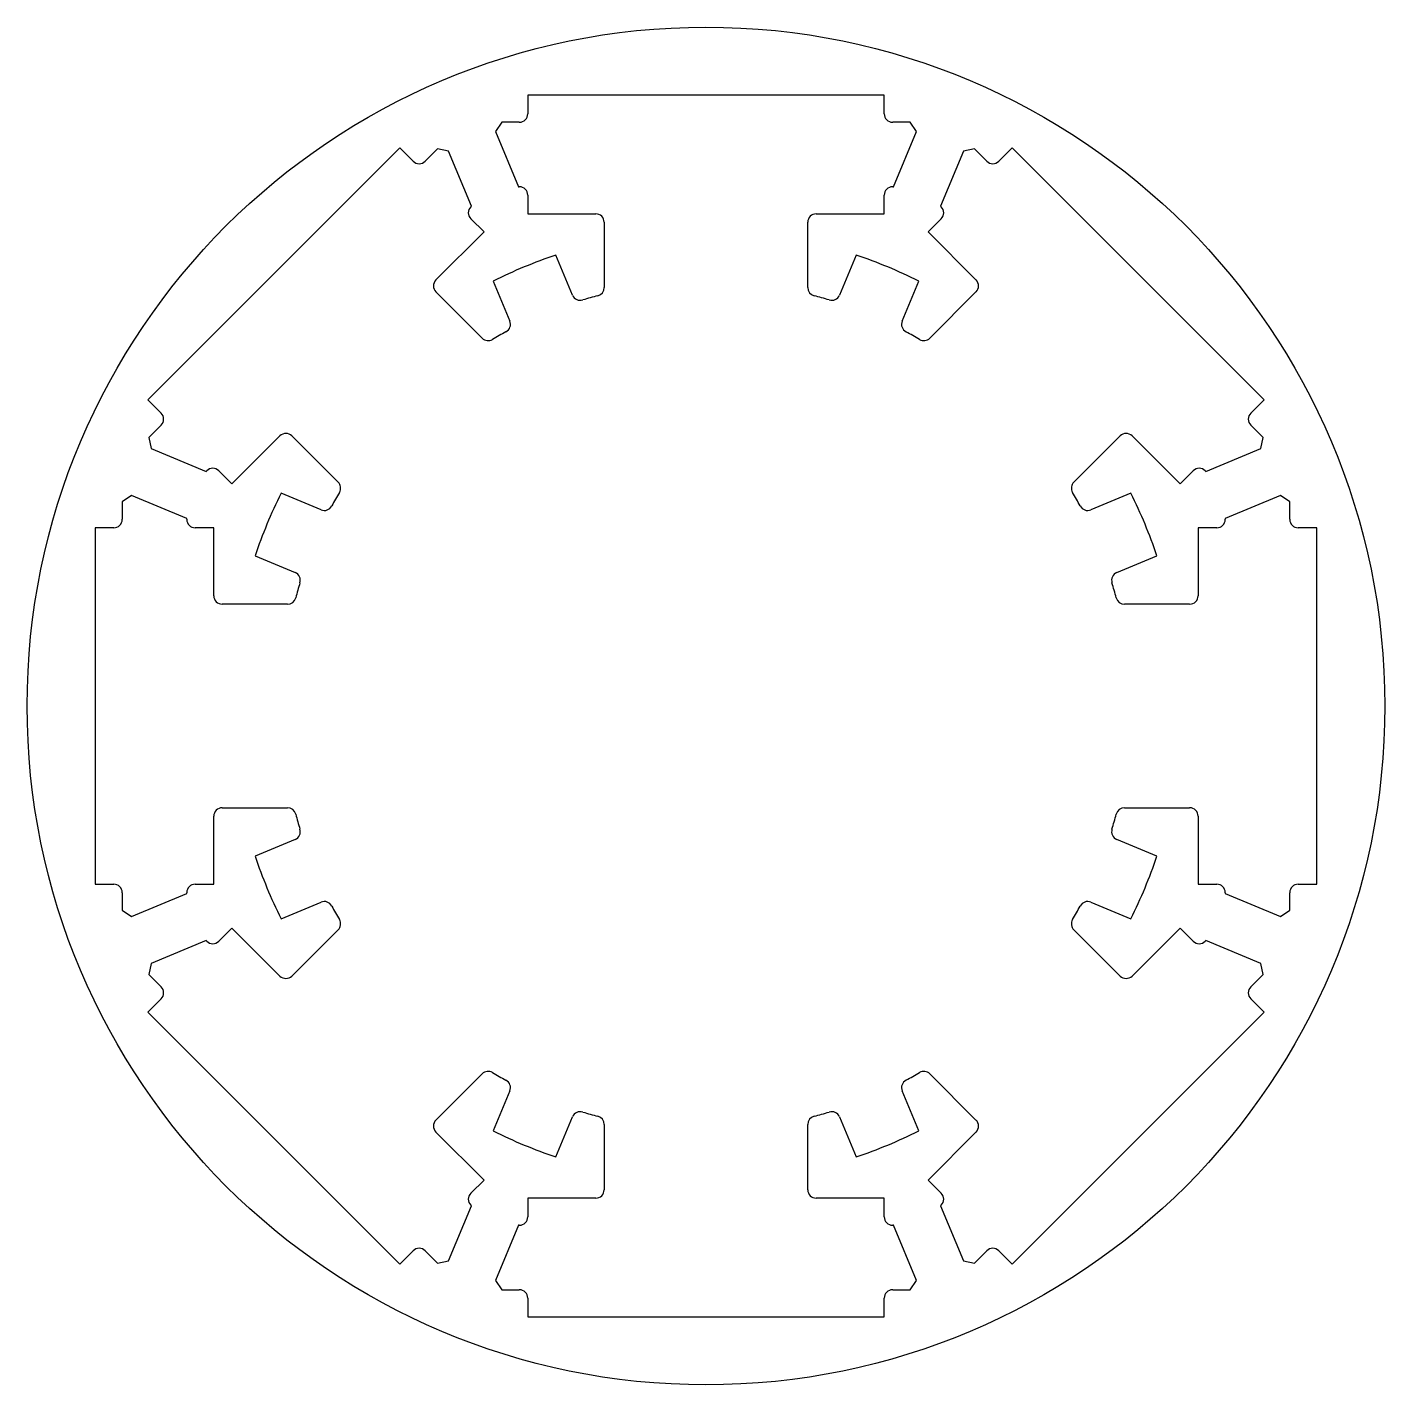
# Model space of a CAD drawing. Extents: x 881.2 to 921.2, y 529.6 to 569.6.
import ezdxf

# ---------------------------------------------------------------- set-up
doc = ezdxf.new("R2010")
doc.units = 0
doc.layers.get('0').update_dxf_attribs({"linetype": 'CONTINUOUS'})

msp = doc.modelspace()

# ---------------------------------------------------------------- linework, layer by layer
for p, q in [((906.413, 567.637), (895.913, 567.637)), ((895.913, 567.637), (895.913, 567.087)), ((906.413, 567.087), (906.413, 567.637)), ((895.151, 566.837), (894.966, 566.56)), ((895.663, 566.837), (895.151, 566.837)), ((907.176, 566.837), (906.663, 566.837)), ((907.361, 566.56), (907.176, 566.837)), ((894.966, 566.56), (895.638, 564.937)), ((906.689, 564.937), (907.361, 566.56)), ((892.148, 566.077), (884.723, 558.653)), ((892.537, 565.688), (892.148, 566.077)), ((893.253, 566.051), (892.89, 565.688)), ((893.58, 565.986), (893.253, 566.051)), ((909.074, 566.051), (908.747, 565.986)), ((909.437, 565.688), (909.074, 566.051)), ((910.179, 566.077), (909.79, 565.688)), ((917.604, 558.653), (910.179, 566.077)), ((894.252, 564.363), (893.58, 565.986)), ((908.747, 565.986), (908.075, 564.363)), ((895.638, 564.937), (895.663, 564.937)), ((906.663, 564.937), (906.689, 564.937)), ((895.913, 564.687), (895.913, 564.137)), ((906.413, 564.137), (906.413, 564.687)), ((894.234, 564.345), (894.252, 564.363)), ((895.913, 564.137), (897.913, 564.137)), ((904.413, 564.137), (906.413, 564.137)), ((908.075, 564.363), (908.093, 564.345)), ((893.208, 562.188), (894.623, 563.602)), ((894.623, 563.602), (894.234, 563.991)), ((898.163, 563.887), (898.163, 561.966)), ((904.163, 561.966), (904.163, 563.887)), ((908.093, 563.991), (907.704, 563.602)), ((907.704, 563.602), (909.118, 562.188)), ((897.232, 561.742), (896.743, 562.921)), ((905.583, 562.921), (905.095, 561.742)), ((894.896, 562.156), (895.384, 560.977)), ((906.943, 560.977), (907.431, 562.156)), ((894.567, 560.476), (893.208, 561.835)), ((909.118, 561.835), (907.76, 560.476)), ((884.723, 558.653), (885.112, 558.264)), ((917.215, 558.264), (917.604, 558.653)), ((885.112, 557.91), (884.75, 557.548)), ((917.577, 557.548), (917.215, 557.91)), ((884.75, 557.548), (884.815, 557.221)), ((884.815, 557.221), (886.437, 556.548)), ((887.198, 556.178), (888.612, 557.592)), ((888.966, 557.592), (890.324, 556.233)), ((912.003, 556.233), (913.361, 557.592)), ((913.715, 557.592), (915.129, 556.178)), ((915.889, 556.548), (917.512, 557.221)), ((917.512, 557.221), (917.577, 557.548)), ((886.437, 556.548), (886.456, 556.567)), ((886.809, 556.567), (887.198, 556.178)), ((915.129, 556.178), (915.518, 556.567)), ((915.871, 556.567), (915.889, 556.548)), ((884.241, 555.835), (883.963, 555.65)), ((883.963, 555.65), (883.963, 555.137)), ((885.863, 555.163), (884.241, 555.835)), ((889.823, 555.417), (888.645, 555.905)), ((913.682, 555.905), (912.503, 555.417)), ((918.086, 555.835), (916.463, 555.163)), ((918.363, 555.65), (918.086, 555.835)), ((918.363, 555.137), (918.363, 555.65)), ((883.163, 554.887), (883.163, 544.387)), ((883.713, 554.887), (883.163, 554.887)), ((885.863, 555.137), (885.863, 555.163)), ((886.663, 554.887), (886.113, 554.887)), ((886.663, 552.887), (886.663, 554.887)), ((916.213, 554.887), (915.663, 554.887)), ((915.663, 554.887), (915.663, 552.887)), ((916.463, 555.163), (916.463, 555.137)), ((919.163, 554.887), (918.613, 554.887)), ((919.163, 544.387), (919.163, 554.887)), ((887.879, 554.057), (889.058, 553.569)), ((913.269, 553.569), (914.447, 554.057)), ((888.835, 552.637), (886.913, 552.637)), ((915.413, 552.637), (913.492, 552.637)), ((886.913, 546.637), (888.835, 546.637)), ((913.492, 546.637), (915.413, 546.637)), ((886.663, 544.387), (886.663, 546.387)), ((915.663, 546.387), (915.663, 544.387)), ((889.058, 545.705), (887.879, 545.217)), ((914.447, 545.217), (913.269, 545.705)), ((883.163, 544.387), (883.713, 544.387)), ((883.963, 544.137), (883.963, 543.624)), ((884.241, 543.439), (885.863, 544.111)), ((885.863, 544.111), (885.863, 544.137)), ((886.113, 544.387), (886.663, 544.387)), ((915.663, 544.387), (916.213, 544.387)), ((916.463, 544.137), (916.463, 544.111)), ((916.463, 544.111), (918.086, 543.439)), ((918.363, 543.624), (918.363, 544.137)), ((918.613, 544.387), (919.163, 544.387)), ((883.963, 543.624), (884.241, 543.439)), ((888.645, 543.369), (889.823, 543.857)), ((912.503, 543.857), (913.682, 543.369)), ((918.086, 543.439), (918.363, 543.624)), ((887.198, 543.096), (886.809, 542.707)), ((888.612, 541.682), (887.198, 543.096)), ((890.324, 543.04), (888.966, 541.682)), ((913.361, 541.682), (912.003, 543.04)), ((915.129, 543.096), (913.715, 541.682)), ((915.518, 542.707), (915.129, 543.096)), ((886.437, 542.725), (884.815, 542.053)), ((886.456, 542.707), (886.437, 542.725)), ((915.889, 542.725), (915.871, 542.707)), ((917.512, 542.053), (915.889, 542.725)), ((884.815, 542.053), (884.75, 541.726)), ((917.577, 541.726), (917.512, 542.053)), ((884.75, 541.726), (885.112, 541.364)), ((917.215, 541.364), (917.577, 541.726)), ((885.112, 541.01), (884.723, 540.621)), ((917.604, 540.621), (917.215, 541.01)), ((884.723, 540.621), (892.148, 533.197)), ((910.179, 533.197), (917.604, 540.621)), ((893.208, 537.439), (894.567, 538.798)), ((907.76, 538.798), (909.118, 537.439)), ((895.384, 538.297), (894.896, 537.118)), ((907.431, 537.118), (906.943, 538.297)), ((896.743, 536.353), (897.232, 537.532)), ((898.163, 537.308), (898.163, 535.387)), ((904.163, 535.387), (904.163, 537.308)), ((905.095, 537.532), (905.583, 536.353)), ((894.623, 535.672), (893.208, 537.086)), ((909.118, 537.086), (907.704, 535.672)), ((894.234, 535.283), (894.623, 535.672)), ((907.704, 535.672), (908.093, 535.283)), ((893.58, 533.288), (894.252, 534.911)), ((894.252, 534.911), (894.234, 534.929)), ((897.913, 535.137), (895.913, 535.137)), ((895.913, 535.137), (895.913, 534.587)), ((906.413, 535.137), (904.413, 535.137)), ((906.413, 534.587), (906.413, 535.137)), ((908.093, 534.929), (908.075, 534.911)), ((908.075, 534.911), (908.747, 533.288)), ((895.638, 534.337), (894.966, 532.714)), ((895.663, 534.337), (895.638, 534.337)), ((906.689, 534.337), (906.663, 534.337)), ((907.361, 532.714), (906.689, 534.337)), ((892.148, 533.197), (892.537, 533.586)), ((892.89, 533.586), (893.253, 533.223)), ((893.253, 533.223), (893.58, 533.288)), ((908.747, 533.288), (909.074, 533.223)), ((909.074, 533.223), (909.437, 533.586)), ((909.79, 533.586), (910.179, 533.197)), ((894.966, 532.714), (895.151, 532.437)), ((895.151, 532.437), (895.663, 532.437)), ((906.663, 532.437), (907.176, 532.437)), ((907.176, 532.437), (907.361, 532.714)), ((895.913, 532.187), (895.913, 531.637)), ((906.413, 531.637), (906.413, 532.187)), ((895.913, 531.637), (906.413, 531.637))]:
    msp.add_line(p, q)
msp.add_circle((901.163, 549.637), 20)
for centre, radius, start, end in [((895.663, 567.087), 0.25, 270, 0), ((906.663, 567.087), 0.25, 180, 270), ((892.713, 565.865), 0.25, 225, 315), ((909.613, 565.865), 0.25, 225, 315), ((895.663, 564.687), 0.25, 0, 90), ((906.663, 564.687), 0.25, 90, 180), ((894.411, 564.168), 0.25, 135, 225), ((897.913, 563.887), 0.25, 0, 90), ((904.413, 563.887), 0.25, 90, 180), ((907.916, 564.168), 0.25, 315, 45), ((901.163, 549.637), 14, 108.404, 116.596), ((901.163, 549.637), 14, 63.404, 71.596), ((893.385, 562.011), 0.25, 135, 225), ((908.942, 562.011), 0.25, 315, 45), ((897.463, 561.838), 0.25, 202.5, 286.8737), ((901.163, 549.637), 12.5, 104.7678, 106.8737), ((897.913, 561.966), 0.25, 284.7678, 0), ((904.413, 561.966), 0.25, 180, 255.2322), ((901.163, 549.637), 12.5, 73.1263, 75.2322), ((904.864, 561.838), 0.25, 253.1263, 337.5), ((895.153, 560.881), 0.25, 298.1263, 22.5), ((907.174, 560.881), 0.25, 157.5, 241.8737), ((894.744, 560.653), 0.25, 225, 300.2322), ((901.163, 549.637), 12.5, 118.1263, 120.2322), ((901.163, 549.637), 12.5, 59.7678, 61.8737), ((907.583, 560.653), 0.25, 239.7678, 315), ((884.935, 558.087), 0.25, 315, 45), ((917.391, 558.087), 0.25, 135, 225), ((888.789, 557.415), 0.25, 45, 135), ((913.538, 557.415), 0.25, 45, 135), ((886.632, 556.39), 0.25, 45, 135), ((915.694, 556.39), 0.25, 45, 135), ((890.148, 556.057), 0.25, 329.7678, 45), ((912.179, 556.057), 0.25, 135, 210.2322), ((901.163, 549.637), 14, 153.404, 161.596), ((901.163, 549.637), 12.5, 149.7678, 151.8737), ((901.163, 549.637), 12.5, 28.1263, 30.2322), ((901.163, 549.637), 14, 18.404, 26.596), ((889.919, 555.648), 0.25, 247.5, 331.8737), ((912.408, 555.648), 0.25, 208.1263, 292.5), ((883.713, 555.137), 0.25, 270, 360), ((886.113, 555.137), 0.25, 180, 270), ((916.213, 555.137), 0.25, 270, 0), ((918.613, 555.137), 0.25, 180, 270), ((888.962, 553.338), 0.25, 343.1263, 67.5), ((901.163, 549.637), 12.5, 163.1263, 165.2322), ((913.364, 553.338), 0.25, 112.5, 196.8737), ((901.163, 549.637), 12.5, 14.7678, 16.8737), ((886.913, 552.887), 0.25, 180, 270), ((888.835, 552.887), 0.25, 270, 345.2322), ((913.492, 552.887), 0.25, 194.7678, 270), ((915.413, 552.887), 0.25, 270, 0), ((886.913, 546.387), 0.25, 90, 180), ((888.835, 546.387), 0.25, 14.7678, 90), ((901.163, 549.637), 12.5, 194.7678, 196.8737), ((901.163, 549.637), 12.5, 343.1263, 345.2322), ((913.492, 546.387), 0.25, 90, 165.2322), ((915.413, 546.387), 0.25, 0, 90), ((888.962, 545.936), 0.25, 292.5, 16.8737), ((913.364, 545.936), 0.25, 163.1263, 247.5), ((901.163, 549.637), 14, 198.404, 206.596), ((901.163, 549.637), 14, 333.404, 341.596), ((883.713, 544.137), 0.25, 0, 90), ((886.113, 544.137), 0.25, 90, 180), ((916.213, 544.137), 0.25, 360, 90), ((918.613, 544.137), 0.25, 90, 180), ((889.919, 543.626), 0.25, 28.1263, 112.5), ((901.163, 549.637), 12.5, 208.1263, 210.2322), ((901.163, 549.637), 12.5, 329.7678, 331.8737), ((912.408, 543.626), 0.25, 67.5, 151.8737), ((890.148, 543.217), 0.25, 315, 30.2322), ((912.179, 543.217), 0.25, 149.7678, 225), ((886.632, 542.884), 0.25, 225, 315), ((915.694, 542.884), 0.25, 225, 315), ((888.789, 541.859), 0.25, 225, 315), ((913.538, 541.859), 0.25, 225, 315), ((884.935, 541.187), 0.25, 315, 45), ((917.391, 541.187), 0.25, 135, 225), ((894.744, 538.621), 0.25, 59.7678, 135), ((901.163, 549.637), 12.5, 239.7678, 241.8737), ((901.163, 549.637), 12.5, 298.1263, 300.2322), ((907.583, 538.621), 0.25, 45, 120.2322), ((895.153, 538.393), 0.25, 337.5, 61.8737), ((907.174, 538.393), 0.25, 118.1263, 202.5), ((897.463, 537.436), 0.25, 73.1263, 157.5), ((901.163, 549.637), 12.5, 253.1263, 255.2322), ((901.163, 549.637), 12.5, 284.7678, 286.8737), ((904.864, 537.436), 0.25, 22.5, 106.8737), ((893.385, 537.263), 0.25, 135, 225), ((897.913, 537.308), 0.25, 360, 75.2322), ((904.413, 537.308), 0.25, 104.7678, 180), ((908.942, 537.263), 0.25, 315, 45), ((901.163, 549.637), 14, 243.404, 251.596), ((901.163, 549.637), 14, 288.404, 296.596), ((894.411, 535.106), 0.25, 135, 225), ((897.913, 535.387), 0.25, 270, 0), ((904.413, 535.387), 0.25, 180, 270), ((907.916, 535.106), 0.25, 315, 45), ((895.663, 534.587), 0.25, 270, 0), ((906.663, 534.587), 0.25, 180, 270), ((892.713, 533.409), 0.25, 45, 135), ((909.613, 533.409), 0.25, 45, 135), ((895.663, 532.187), 0.25, 0, 90), ((906.663, 532.187), 0.25, 90, 180)]:
    msp.add_arc(centre, radius, start, end)

doc.saveas('drawing.dxf')
